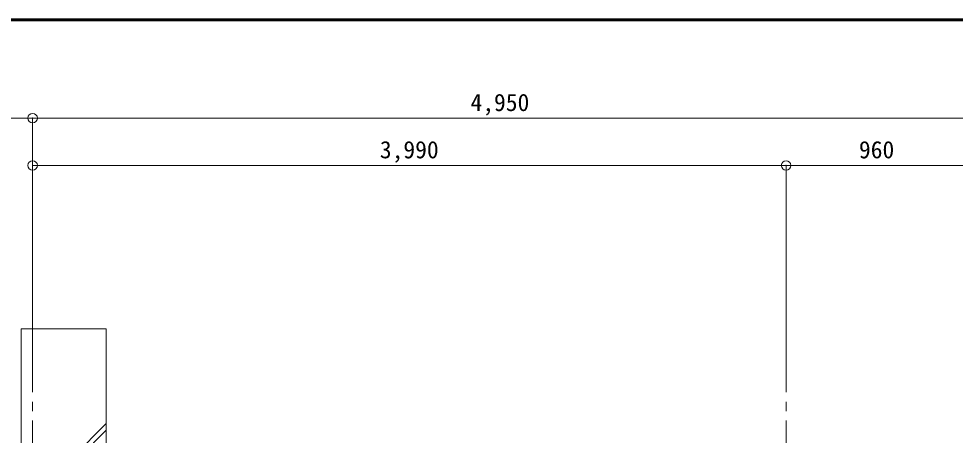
# Model space of a CAD drawing. Units: millimetres at full size, sheet at 1:50. Extents: x -9674 to 9699, y -6794 to 6791.
# Drawn here: x -3081 to 1879, y 4588 to 6791 of the extents above; entities that cross this region are included whole.
import ezdxf
from ezdxf.enums import TextEntityAlignment as Align

# ---------------------------------------------------------------- set-up
doc = ezdxf.new("R2010")
doc.units = ezdxf.units.MM
doc.header["$LTSCALE"] = 50
doc.header["$PDMODE"] = 32
doc.header["$PDSIZE"] = 50
doc.linetypes.add('CHAIN2', pattern=[12, 9, -1, 1, -1])
for name, color, linetype, lineweight in [('0-0_図面枠', 7, 'Continuous', 9), ('1-0_芯', 134, 'CHAIN2', 9), ('1-1_躯体', 134, 'Continuous', 9), ('1-8_ハッチ', 134, 'Continuous', 9), ('1-B_寸法', 134, 'Continuous', 9)]:
    doc.layers.add(name, color=color, linetype=linetype, lineweight=lineweight)
doc.styles.add('ＭＳ ゴシック', font='')
doc.styles.get('ＭＳ ゴシック').set_extended_font_data('MS Gothic')

msp = doc.modelspace()

# ---------------------------------------------------------------- linework, layer by layer
at = {"layer": '0-0_図面枠'}
for p, q in [((9697.16, 6789.66), (-9672.16, 6789.66)), ((9695.4, 6787.9), (-9670.4, 6787.9)), ((-9668.64, 6786.14), (9693.64, 6786.14)), ((9691.87, 6784.38), (-9666.87, 6784.38)), ((9690.11, 6782.61), (-9665.11, 6782.61)), ((9688.35, 6780.85), (-9663.35, 6780.85))]:
    msp.add_line(p, q, dxfattribs=at)
msp.add_lwpolyline([(9698.92, -6793.93), (9698.92, 6791.43), (-9673.92, 6791.43)], dxfattribs=at)
at = {"layer": '1-0_芯'}
for p, q in [((-3007.33, 5265.57), (-3007.33, -3704.43)), ((982.67, 5265.57), (982.67, 1109.57))]:
    msp.add_line(p, q, dxfattribs=at)
at = {"layer": '1-1_躯体'}
for p, q in [((-3067.33, 5150.57), (-2617.33, 5150.57)), ((-3067.33, 5150.57), (-3067.33, 4355.57)), ((-2617.33, 5150.57), (-2617.33, 4355.57))]:
    msp.add_line(p, q, dxfattribs=at)
at = {"layer": '1-8_ハッチ'}
for p, q in [((-3092.13, 4175.57), (-2617.33, 4650.37)), ((-3067.33, 4165.02), (-2617.33, 4615.02))]:
    msp.add_line(p, q, dxfattribs=at)
at = {"layer": '1-B_寸法'}
for p, q in [((-6727.33, 6265.57), (-3007.33, 6265.57)), ((-3007.33, 5265.57), (-3007.33, 6265.57)), ((-3007.33, 6265.57), (1942.67, 6265.57)), ((982.67, 6015.57), (-3007.33, 6015.57))]:
    msp.add_line(p, q, dxfattribs=at)
msp.add_lwpolyline([(982.67, 5265.57), (982.67, 6015.57), (1942.67, 6015.57)], dxfattribs=at)
for p in [(-3007.33, 6265.57), (-3007.33, 6015.57), (982.67, 6015.57)]:
    msp.add_point(p, dxfattribs=at)

# ---------------------------------------------------------------- texts
at = {"layer": '1-B_寸法', "style": 'ＭＳ ゴシック'}
for s, p in [('4,950', (-688.58, 6275.57)), ('3,990', (-1168.58, 6025.57)), ('960', (1368.92, 6025.57))]:
    msp.add_text(s, height=91.64, dxfattribs=at).set_placement(p, align=Align.BOTTOM_LEFT)

doc.saveas('drawing.dxf')
